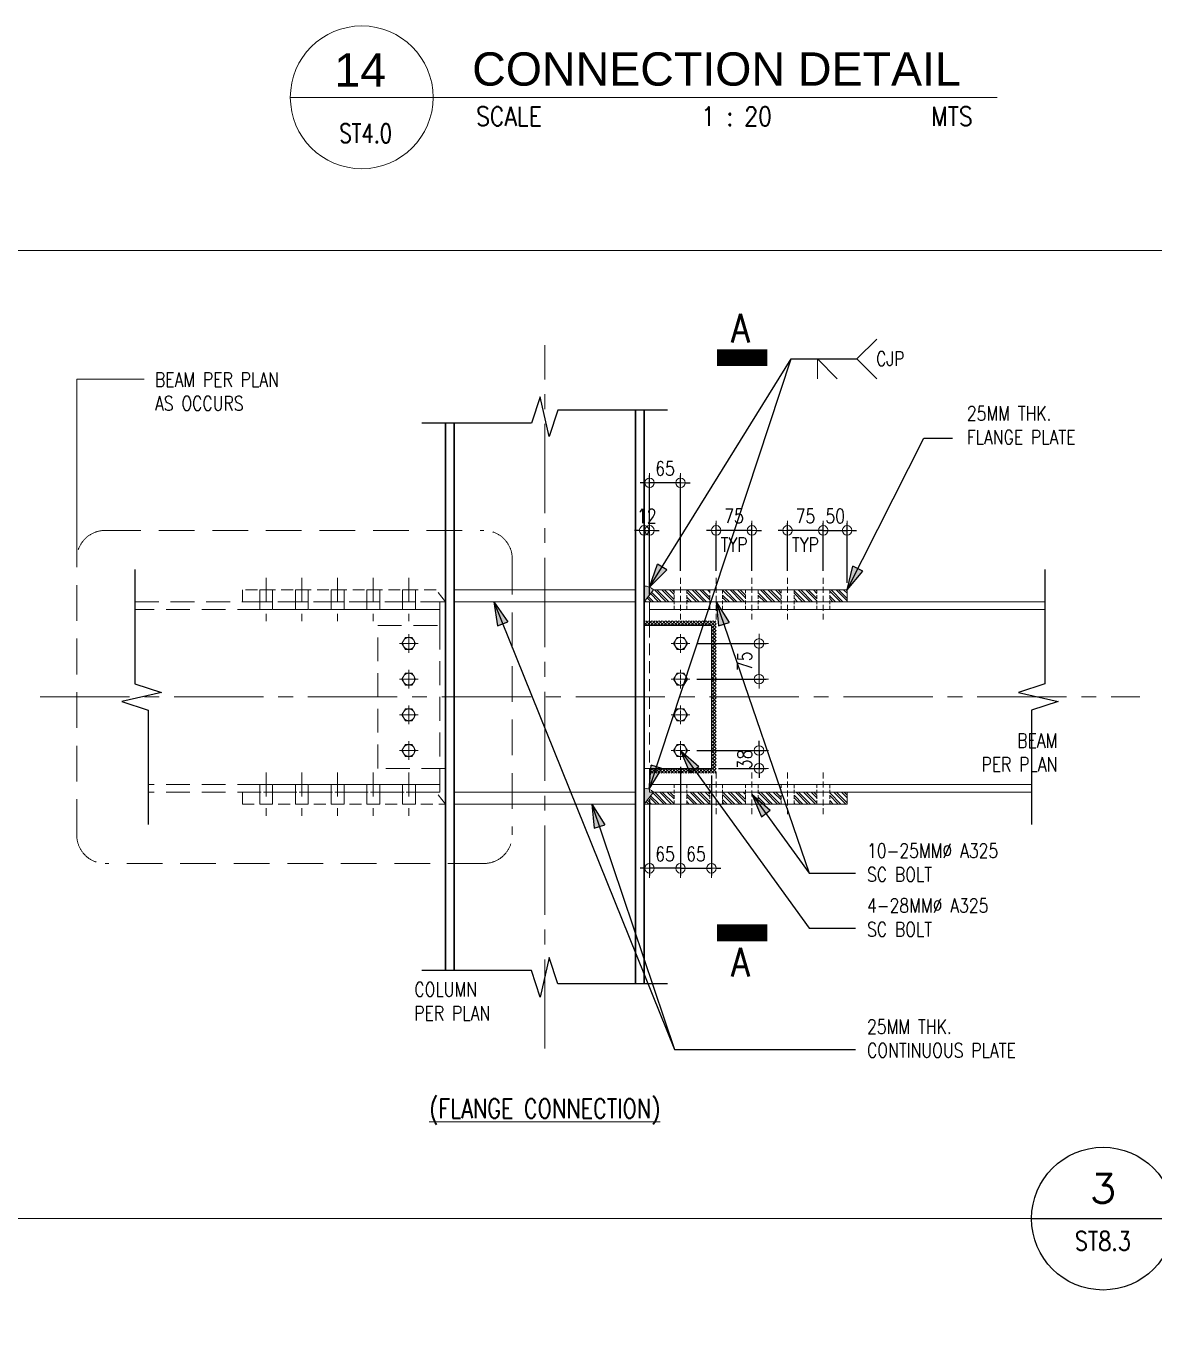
# Model space of a CAD drawing. Header units: millimetres. Extents: x 0 to 437400, y -7936 to 73710.
# Drawn here: x 19470 to 21840, y 7914 to 10642 of the extents above; entities that cross this region are included whole.
import ezdxf
from ezdxf.enums import TextEntityAlignment as Align

# ---------------------------------------------------------------- set-up
doc = ezdxf.new("R2010")
doc.units = ezdxf.units.MM
doc.header["$LTSCALE"] = 10
doc.header["$MEASUREMENT"] = 0
for name, pattern in [('CENTER', [50.8, 31.75, -6.35, 6.35, -6.35]), ('CENTER2', [1.125, 0.75, -0.125, 0.125, -0.125]), ('HIDDEN', [0.375, 0.25, -0.125]), ('PHANTOM2', [1.25, 0.625, -0.125, 0.125, -0.125, 0.125, -0.125])]:
    doc.linetypes.add(name, pattern=pattern)
for name, color, linetype, lineweight in [('.3 - YELLOW', 2, 'Continuous', 15), ('A_DIM', 1, 'Continuous', 5), ('BOLT HOLES', 2, 'Continuous', 5), ('DIM', 1, 'Continuous', 5), ('HATCH', 8, 'Continuous', 5), ('OUTLINE', 1, 'HIDDEN', 15), ('S-ANNO-DIMS', 1, 'Continuous', 5), ('S-Anno-Symb', 143, 'PHANTOM2', 13), ('S-Anno-Text', 52, 'Continuous', 15), ('S-ANNO-WELD', 1, 'Continuous', 9), ('S-BEAM', 5, 'Continuous', 30), ('S-BEAM-IDEN', 2, 'Continuous', 9), ('S-BRACE', 2, 'Continuous', 9), ('S-DETL-FAST', 40, 'Continuous', 9), ('S_GRID LINES', 252, 'Continuous', 5), ('S_PLATE', 2, 'Continuous', 15)]:
    doc.layers.add(name, color=color, linetype=linetype, lineweight=lineweight)
doc.layers.add('A_LINE', color=1, linetype='Continuous')
doc.layers.add('TARGET-MAIN', color=1, linetype='Continuous')
doc.layers.add('S-DETL-GRID', color=62, linetype='Continuous', lineweight=9, plot=False)
doc.styles.add('1', font='simplex.shx', dxfattribs={"width": 0.8, "height": 20})
doc.styles.add('2', font='simplex.shx', dxfattribs={"width": 0.95, "height": 40})
doc.styles.add('200', font='simplex.shx', dxfattribs={"width": 0.85, "height": 40})
doc.styles.add('ARCHITEXT', font='architxt.shx', dxfattribs={"width": 0.85})
doc.styles.add('SHEETNAME', font='simplex.shx', dxfattribs={"width": 0.75, "height": 200})
doc.styles.add('SIMPLEX', font='SIMPLEX.shx', dxfattribs={"width": 1.1})
doc.styles.add('TITLE1', font='HELV.shx', dxfattribs={"height": 500})
doc.dimstyles.new('DDIM15', dxfattribs={"dimtxt": 30, "dimasz": 10, "dimexe": 15, "dimexo": 15, "dimgap": 15, "dimtad": 1, "dimdec": 4, "dimrnd": 1, "dimdsep": 46, "dimtxsty": '1', "dimblk": 'CIR-1', "dimcen": 100, "dimclrd": 1, "dimclre": 1, "dimclrt": 3, "dimadec": 0, "dimazin": 0, "dimtfac": 1, "dimtdec": 4, "dimtix": 1, "dimtmove": 0, "dimatfit": 3, "dimfxl": 1, "dimtvp": 1, "dimtolj": 1, "dimtzin": 0, "dimarcsym": 0})
doc.dimstyles.new('ESCA_ARW$7', dxfattribs={"dimtxt": 200, "dimasz": 1, "dimexe": 100, "dimexo": 100, "dimgap": 100, "dimtad": 1, "dimdec": 0, "dimrnd": 1, "dimdsep": 46, "dimtxsty": '1', "dimblk1": 'dim_arw', "dimblk2": 'dim_arw', "dimsah": 1, "dimcen": 50, "dimclrd": 1, "dimclre": 256, "dimclrt": 52, "dimadec": 0, "dimazin": 0, "dimtfac": 1, "dimtofl": 0, "dimtmove": 0, "dimatfit": 3, "dimldrblk": 'dim_arw', "dimfxl": 1, "dimtolj": 1, "dimtzin": 0, "dimarcsym": 0})
pattern_1 = [(135, (-63720.72, -9748.699), (-7.9549513, -7.9549513), []), (135, (-63720.72, -9743.395), (-7.9549513, -7.9549513), [])]

# ---------------------------------------------------------------- blocks, each defined once
blk = doc.blocks.new('CIR-1')
at = {"layer": 'A_DIM'}
for p, q in [((-2, 0), (2, 0)), ((0, -2), (0, 2))]:
    blk.add_line(p, q, dxfattribs=at)
at = {"layer": 'A_DIM', "color": 2}
blk.add_circle((0, 0), 1, dxfattribs=at)
blk = doc.blocks.new('*D248')
at = {"layer": 'Defpoints', "color": 0, "transparency": 16777216}
for p in [(20845.1, 9100.2), (20780.1, 9032.1), (20780.1, 8872.1)]:
    blk.add_point(p, dxfattribs=at)
at = {"layer": 'S-ANNO-DIMS', "color": 1, "lineweight": -2, "transparency": 16777216}
for p, q in [((20845.1, 9085.2), (20845.1, 8857.1)), ((20780.1, 9017.1), (20780.1, 8857.1)), ((20770.1, 8872.1), (20760.1, 8872.1)), ((20845.1, 8872.1), (20780.1, 8872.1)), ((20855.1, 8872.1), (20865.1, 8872.1))]:
    blk.add_line(p, q, dxfattribs=at)
at = {"layer": 'S-ANNO-DIMS', "color": 1, "lineweight": -2, "transparency": 16777216, "xscale": 10, "yscale": 10, "zscale": 10}
blk.add_blockref('CIR-1', (20780.1, 8872.1), dxfattribs=at)
at = {"layer": 'S-ANNO-DIMS', "color": 1, "lineweight": -2, "transparency": 16777216, "xscale": 10, "yscale": 10, "zscale": 10, "rotation": 180}
blk.add_blockref('CIR-1', (20845.1, 8872.1), dxfattribs=at)
at = {"layer": 'S-ANNO-DIMS', "color": 3, "transparency": 16777216, "insert": (20812.6, 8902.1), "char_height": 30, "attachment_point": 5, "style": '1'}
blk.add_mtext('\\A1;65', dxfattribs=at)
blk = doc.blocks.new('*D249')
at = {"layer": 'Defpoints', "color": 0, "transparency": 16777216}
for p in [(20845.1, 9100.2), (20910.1, 9082.1), (20910.1, 8872.1)]:
    blk.add_point(p, dxfattribs=at)
at = {"layer": 'S-ANNO-DIMS', "color": 1, "lineweight": -2, "transparency": 16777216}
for p, q in [((20845.1, 9085.2), (20845.1, 8857.1)), ((20910.1, 9067.1), (20910.1, 8857.1)), ((20835.1, 8872.1), (20825.1, 8872.1)), ((20845.1, 8872.1), (20910.1, 8872.1)), ((20920.1, 8872.1), (20930.1, 8872.1))]:
    blk.add_line(p, q, dxfattribs=at)
at = {"layer": 'S-ANNO-DIMS', "color": 1, "lineweight": -2, "transparency": 16777216, "xscale": 10, "yscale": 10, "zscale": 10}
blk.add_blockref('CIR-1', (20845.1, 8872.1), dxfattribs=at)
at = {"layer": 'S-ANNO-DIMS', "color": 1, "lineweight": -2, "transparency": 16777216, "xscale": 10, "yscale": 10, "zscale": 10, "rotation": 180}
blk.add_blockref('CIR-1', (20910.1, 8872.1), dxfattribs=at)
at = {"layer": 'S-ANNO-DIMS', "color": 3, "transparency": 16777216, "insert": (20877.6, 8902.1), "char_height": 30, "attachment_point": 5, "style": '1'}
blk.add_mtext('\\A1;65', dxfattribs=at)
blk = doc.blocks.new('HBOLTP')
at = {"color": 0, "linetype": 'ByBlock'}
blk.add_lwpolyline([(-0.25, 0.433), (-0.5, 0), (-0.25, -0.433), (0.25, -0.433), (0.5, 0), (0.25, 0.433)], close=True, dxfattribs=at)
blk.add_circle((0, 0), 0.433, dxfattribs=at)
blk = doc.blocks.new('*D250')
at = {"layer": 'Defpoints', "color": 0, "transparency": 16777216}
for p in [(20864.5, 9119.6), (20910.1, 9082.1), (21010.1, 9082.1)]:
    blk.add_point(p, dxfattribs=at)
at = {"layer": 'S-ANNO-DIMS', "color": 1, "lineweight": -2, "transparency": 16777216}
for p, q in [((21010.1, 9129.6), (21010.1, 9139.6)), ((20879.5, 9119.6), (21025.1, 9119.6)), ((21010.1, 9119.6), (21010.1, 9082.1)), ((20925.1, 9082.1), (21025.1, 9082.1)), ((21010.1, 9072.1), (21010.1, 9062.1))]:
    blk.add_line(p, q, dxfattribs=at)
at = {"layer": 'S-ANNO-DIMS', "color": 1, "lineweight": -2, "transparency": 16777216, "xscale": 10, "yscale": 10, "zscale": 10}
for p, rotation in [((21010.1, 9119.6), 270), ((21010.1, 9082.1), 90)]:
    blk.add_blockref('CIR-1', p, dxfattribs=dict(at, rotation=rotation))
at = {"layer": 'S-ANNO-DIMS', "color": 3, "transparency": 16777216, "insert": (20980.1, 9100.8), "char_height": 30, "attachment_point": 5, "rotation": 90, "style": '1'}
blk.add_mtext('\\A1;38', dxfattribs=at)
blk = doc.blocks.new('*D251')
at = {"layer": 'Defpoints', "color": 0, "transparency": 16777216}
for p in [(20864.5, 9344.6), (21010.1, 9344.6), (20864.5, 9269.6)]:
    blk.add_point(p, dxfattribs=at)
at = {"layer": 'S-ANNO-DIMS', "color": 1, "lineweight": -2, "transparency": 16777216}
for p, q in [((20879.5, 9344.6), (21025.1, 9344.6)), ((21010.1, 9279.6), (21010.1, 9334.6)), ((20879.5, 9269.6), (21025.1, 9269.6))]:
    blk.add_line(p, q, dxfattribs=at)
at = {"layer": 'S-ANNO-DIMS', "color": 1, "lineweight": -2, "transparency": 16777216, "xscale": 10, "yscale": 10, "zscale": 10}
for p, rotation in [((21010.1, 9344.6), 90), ((21010.1, 9269.6), 270)]:
    blk.add_blockref('CIR-1', p, dxfattribs=dict(at, rotation=rotation))
at = {"layer": 'S-ANNO-DIMS', "color": 3, "transparency": 16777216, "insert": (20980.1, 9307.1), "char_height": 30, "attachment_point": 5, "rotation": 90, "style": '1'}
blk.add_mtext('\\A1;75', dxfattribs=at)
blk = doc.blocks.new('*D252')
at = {"layer": 'Defpoints', "color": 0, "transparency": 16777216}
for p in [(20780.1, 9682.1), (20845.1, 9482.1), (20780.1, 9432.1)]:
    blk.add_point(p, dxfattribs=at)
at = {"layer": 'S-BEAM-IDEN', "color": 1, "lineweight": -2, "transparency": 16777216}
for p, q in [((20780.1, 9447.1), (20780.1, 9697.1)), ((20845.1, 9497.1), (20845.1, 9697.1)), ((20770.1, 9682.1), (20760.1, 9682.1)), ((20845.1, 9682.1), (20780.1, 9682.1)), ((20855.1, 9682.1), (20865.1, 9682.1))]:
    blk.add_line(p, q, dxfattribs=at)
at = {"layer": 'S-BEAM-IDEN', "color": 1, "lineweight": -2, "transparency": 16777216, "xscale": 10, "yscale": 10, "zscale": 10}
blk.add_blockref('CIR-1', (20780.1, 9682.1), dxfattribs=at)
at = {"layer": 'S-BEAM-IDEN', "color": 1, "lineweight": -2, "transparency": 16777216, "xscale": 10, "yscale": 10, "zscale": 10, "rotation": 180}
blk.add_blockref('CIR-1', (20845.1, 9682.1), dxfattribs=at)
at = {"layer": 'S-BEAM-IDEN', "color": 3, "transparency": 16777216, "insert": (20812.6, 9712.1), "char_height": 30, "attachment_point": 5, "style": '1'}
blk.add_mtext('\\A1;65', dxfattribs=at)
blk = doc.blocks.new('dim_arw')
h = blk.add_hatch(color=256)
h.paths.add_polyline_path([(-126, 29), (0, 0), (-126, -29, -0.115681), (-133, 0, -0.115681)])
h.paths.add_polyline_path([(-249, 58), (-126, 29, 0.115681), (-133, 0, 0.115681), (-126, -29), (-249, -58)])
for p, q in [((0, 0), (-249, 58)), ((-249, 58), (-249, -58)), ((0, 0), (-249, -58))]:
    blk.add_line(p, q)
blk = doc.blocks.new('*D253')
at = {"layer": 'Defpoints', "color": 0, "transparency": 16777216}
for p in [(20780.1, 9582.1), (20768.6, 9432.3), (20780.1, 9432.1)]:
    blk.add_point(p, dxfattribs=at)
at = {"layer": 'S-ANNO-DIMS', "color": 1, "lineweight": -2, "transparency": 16777216}
for p, q in [((20758.6, 9582.1), (20748.6, 9582.1)), ((20768.6, 9447.3), (20768.6, 9597.1)), ((20768.6, 9582.1), (20780.1, 9582.1)), ((20780.1, 9447.1), (20780.1, 9597.1)), ((20790.1, 9582.1), (20800.1, 9582.1))]:
    blk.add_line(p, q, dxfattribs=at)
at = {"layer": 'S-ANNO-DIMS', "color": 1, "lineweight": -2, "transparency": 16777216, "xscale": 10, "yscale": 10, "zscale": 10}
blk.add_blockref('CIR-1', (20768.6, 9582.1), dxfattribs=at)
at = {"layer": 'S-ANNO-DIMS', "color": 1, "lineweight": -2, "transparency": 16777216, "xscale": 10, "yscale": 10, "zscale": 10, "rotation": 180}
blk.add_blockref('CIR-1', (20780.1, 9582.1), dxfattribs=at)
at = {"layer": 'S-ANNO-DIMS', "color": 3, "transparency": 16777216, "insert": (20774.3, 9612.1), "char_height": 30, "attachment_point": 5, "style": '1'}
blk.add_mtext('\\A1;12', dxfattribs=at)
blk = doc.blocks.new('*D254')
at = {"layer": 'Defpoints', "color": 0, "transparency": 16777216}
for p in [(20920.1, 9582.1), (20920.1, 9482.1), (20995.1, 9482.1)]:
    blk.add_point(p, dxfattribs=at)
at = {"layer": 'S-ANNO-DIMS', "color": 1, "lineweight": -2, "transparency": 16777216}
for p, q in [((20910.1, 9582.1), (20900.1, 9582.1)), ((20920.1, 9497.1), (20920.1, 9597.1)), ((20995.1, 9582.1), (20920.1, 9582.1)), ((20995.1, 9497.1), (20995.1, 9597.1)), ((21005.1, 9582.1), (21015.1, 9582.1))]:
    blk.add_line(p, q, dxfattribs=at)
at = {"layer": 'S-ANNO-DIMS', "color": 1, "lineweight": -2, "transparency": 16777216, "xscale": 10, "yscale": 10, "zscale": 10}
blk.add_blockref('CIR-1', (20920.1, 9582.1), dxfattribs=at)
at = {"layer": 'S-ANNO-DIMS', "color": 1, "lineweight": -2, "transparency": 16777216, "xscale": 10, "yscale": 10, "zscale": 10, "rotation": 180}
blk.add_blockref('CIR-1', (20995.1, 9582.1), dxfattribs=at)
at = {"layer": 'S-ANNO-DIMS', "color": 3, "transparency": 16777216, "char_height": 30, "attachment_point": 5, "style": '1'}
for s, insert in [('\\A1;75', (20957.6, 9612.1)), ('\\A1;TYP', (20957.6, 9552.1))]:
    blk.add_mtext(s, dxfattribs=dict(at, insert=insert))
blk = doc.blocks.new('*D255')
at = {"layer": 'Defpoints', "color": 0, "transparency": 16777216}
for p in [(21195.1, 9582.1), (21145.1, 9482.1), (21195.1, 9457.1)]:
    blk.add_point(p, dxfattribs=at)
at = {"layer": 'S-ANNO-DIMS', "color": 1, "lineweight": -2, "transparency": 16777216}
for p, q in [((21135.1, 9582.1), (21125.1, 9582.1)), ((21145.1, 9497.1), (21145.1, 9597.1)), ((21145.1, 9582.1), (21195.1, 9582.1)), ((21195.1, 9472.1), (21195.1, 9597.1)), ((21205.1, 9582.1), (21215.1, 9582.1))]:
    blk.add_line(p, q, dxfattribs=at)
at = {"layer": 'S-ANNO-DIMS', "color": 1, "lineweight": -2, "transparency": 16777216, "xscale": 10, "yscale": 10, "zscale": 10}
blk.add_blockref('CIR-1', (21145.1, 9582.1), dxfattribs=at)
at = {"layer": 'S-ANNO-DIMS', "color": 1, "lineweight": -2, "transparency": 16777216, "xscale": 10, "yscale": 10, "zscale": 10, "rotation": 180}
blk.add_blockref('CIR-1', (21195.1, 9582.1), dxfattribs=at)
at = {"layer": 'S-ANNO-DIMS', "color": 3, "transparency": 16777216, "insert": (21170.1, 9612.1), "char_height": 30, "attachment_point": 5, "style": '1'}
blk.add_mtext('\\A1;50', dxfattribs=at)
blk = doc.blocks.new('TARGET-DWGLABEL')
at = {"layer": 'TARGET-MAIN'}
blk.add_line((-7.5, 0), (7.5, 0), dxfattribs=at)
blk.add_circle((0, 0), 7.5, dxfattribs=at)
at = {"layer": 'TARGET-MAIN', "color": 2, "style": 'ARCHITEXT', "width": 0.85}
blk.add_text('SCALE', height=2, dxfattribs=at).set_placement((9.66, -2.36), align=Align.MIDDLE_LEFT)
at = {"layer": 'TARGET-MAIN', "color": 6, "style": 'ARCHITEXT', "width": 0.85}
blk.add_attdef('DRAWING_TITLE', text='', height=5, dxfattribs=at).set_placement((9.08, 4.41), align=Align.MIDDLE_LEFT)
at = {"layer": 'TARGET-MAIN', "color": 4, "style": 'ARCHITEXT', "width": 0.85}
blk.add_attdef('DWG_NO.', text='', height=3, dxfattribs=at).set_placement((0, 3.17), align=Align.MIDDLE_CENTER)
at = {"layer": 'TARGET-MAIN', "color": 3, "style": 'ARCHITEXT', "width": 0.85}
blk.add_attdef('SHT_NO.', text='', height=2, dxfattribs=at).set_placement((-0.02, -2.36), align=Align.MIDDLE_CENTER)
at = {"layer": 'TARGET-MAIN', "color": 2, "style": 'ARCHITEXT', "width": 0.85}
blk.add_attdef('SCALE', text='', height=2, dxfattribs=at).set_placement((69.6, -2.36), align=Align.MIDDLE_RIGHT)
blk = doc.blocks.new('*D282')
at = {"layer": 'Defpoints', "color": 0, "transparency": 16777216}
for p in [(21070.1, 9582.1), (21070.1, 9482.1), (21145.1, 9482.1)]:
    blk.add_point(p, dxfattribs=at)
at = {"layer": 'S-ANNO-DIMS', "color": 1, "lineweight": -2, "transparency": 16777216}
for p, q in [((21060.1, 9582.1), (21050.1, 9582.1)), ((21070.1, 9497.1), (21070.1, 9597.1)), ((21145.1, 9582.1), (21070.1, 9582.1)), ((21145.1, 9497.1), (21145.1, 9597.1)), ((21155.1, 9582.1), (21165.1, 9582.1))]:
    blk.add_line(p, q, dxfattribs=at)
at = {"layer": 'S-ANNO-DIMS', "color": 1, "lineweight": -2, "transparency": 16777216, "xscale": 10, "yscale": 10, "zscale": 10}
blk.add_blockref('CIR-1', (21070.1, 9582.1), dxfattribs=at)
at = {"layer": 'S-ANNO-DIMS', "color": 1, "lineweight": -2, "transparency": 16777216, "xscale": 10, "yscale": 10, "zscale": 10, "rotation": 180}
blk.add_blockref('CIR-1', (21145.1, 9582.1), dxfattribs=at)
at = {"layer": 'S-ANNO-DIMS', "color": 3, "transparency": 16777216, "char_height": 30, "attachment_point": 5, "style": '1'}
for s, insert in [('\\A1;75', (21107.6, 9612.1)), ('\\A1;TYP', (21107.6, 9552.1))]:
    blk.add_mtext(s, dxfattribs=dict(at, insert=insert))

msp = doc.modelspace()

# ---------------------------------------------------------------- hatches: boundary and pattern name
at = {"layer": 'HATCH'}
h = msp.add_hatch(color=251, dxfattribs=at)
h.paths.add_polyline_path([(20788.35041, 9457.08525, 0.1974193864), (20768.57895, 9465.20839), (20768.57895, 9432.08525)])
h.paths.add_polyline_path([(20768.57895, 9007.08525), (20788.35041, 9032.08525), (20780.11211, 9032.08525), (20780.11211, 9037.73475, 0.1060344077), (20768.57895, 9040.20839)])
at = {"layer": 'HATCH', "linetype": 'HIDDEN', "ltscale": 20}
h = msp.add_hatch(dxfattribs=at)
h.set_pattern_fill('ANSI32', color=251, scale=30, angle=90, style=0)
h.set_pattern_definition(pattern_1)
h.paths.add_polyline_path([(20831.61211, 9457.08525), (20788.35041, 9457.08525), (20768.57895, 9432.08525), (20831.61211, 9432.08525)])
h.paths.add_polyline_path([(20906.61211, 9457.08525), (20858.61211, 9457.08525), (20858.61211, 9432.08525), (20906.61211, 9432.08525)])
h.paths.add_polyline_path([(20981.61211, 9457.08525), (20933.61211, 9457.08525), (20933.61211, 9432.08525), (20981.61211, 9432.08525)])
h.paths.add_polyline_path([(21027.77041, 9457.08525), (21008.61211, 9457.08525), (21008.61211, 9432.08525), (21027.77041, 9432.08525)])
h.paths.add_polyline_path([(21056.61211, 9432.08525), (21056.61211, 9457.08525), (21027.77041, 9457.08525), (21027.77041, 9432.08525)])
h.paths.add_polyline_path([(21131.61211, 9432.08525), (21131.61211, 9457.08525), (21083.61211, 9457.08525), (21083.61211, 9432.08525)])
h.paths.add_polyline_path([(21158.61211, 9457.08525), (21158.61211, 9432.08525), (21195.11211, 9432.08525), (21195.11211, 9457.08525)])
at = {"layer": 'HATCH'}
h = msp.add_hatch(dxfattribs=at)
h.set_pattern_fill('ANSI37', color=256, scale=40, style=0)
h.set_pattern_definition([(45, (-63720.7197, -9748.6987), (-3.5355339, 3.5355339), []), (135, (-63720.7197, -9748.6987), (-3.5355339, -3.5355339), [])])
h.paths.add_polyline_path([(20920.11211, 9232.08525), (20910.11211, 9232.08525), (20910.11211, 9082.08525), (20780.11211, 9082.08525), (20780.11211, 9072.08525), (20920.11211, 9072.08525), (20920.11211, 9073.08525)])
h.paths.add_polyline_path([(20920.11211, 9392.08525), (20768.57895, 9392.08525), (20768.57895, 9382.08525), (20910.11211, 9382.08525), (20910.11211, 9232.08525), (20920.11211, 9232.08525)])
at = {"layer": 'HATCH', "linetype": 'HIDDEN', "ltscale": 20}
h = msp.add_hatch(dxfattribs=at)
h.set_pattern_fill('ANSI32', color=251, scale=30, angle=90, style=0)
h.set_pattern_definition(pattern_1)
h.paths.add_polyline_path([(20788.35041, 9032.08525), (20768.57895, 9007.08525), (20831.61211, 9007.08525), (20831.61211, 9032.08525)])
h.paths.add_polyline_path([(20858.61211, 9032.08525), (20858.61211, 9007.08525), (20906.61211, 9007.08525), (20906.61211, 9032.08525)])
h.paths.add_polyline_path([(20933.61211, 9032.08525), (20933.61211, 9007.08525), (20981.61211, 9007.08525), (20981.61211, 9032.08525)])
h.paths.add_polyline_path([(21008.61211, 9007.08525), (21027.77041, 9007.08525), (21027.77041, 9032.08525), (21008.61211, 9032.08525)])
h.paths.add_polyline_path([(21158.61211, 9032.08525), (21158.61211, 9007.08525), (21195.11211, 9007.08525), (21195.11211, 9032.08525)])
h.paths.add_polyline_path([(21056.61211, 9007.08525), (21056.61211, 9032.08525), (21027.77041, 9032.08525), (21027.77041, 9007.08525)])
h.paths.add_polyline_path([(21083.61211, 9032.08525), (21083.61211, 9007.08525), (21131.61211, 9007.08525), (21131.61211, 9032.08525)])

# ---------------------------------------------------------------- linework, layer by layer
at = {"layer": '.3 - YELLOW', "color": 251, "linetype": 'HIDDEN', "ltscale": 20}
for p, q in [((20274.25695, 9364.01901), (20274.25695, 9325.1515)), ((20254.82319, 9344.58525), (20293.6907, 9344.58525)), ((20274.25695, 9289.01901), (20274.25695, 9250.1515)), ((20254.82319, 9269.58525), (20293.6907, 9269.58525)), ((20254.82319, 9194.58525), (20293.6907, 9194.58525)), ((20274.25695, 9214.01901), (20274.25695, 9175.1515)), ((20274.25695, 9139.01901), (20274.25695, 9100.1515)), ((20254.82319, 9119.58525), (20293.6907, 9119.58525))]:
    msp.add_line(p, q, dxfattribs=at)
msp.add_lwpolyline([(20209.25695, 9382.08525), (20351.25695, 9382.08525), (20351.25695, 9082.08525), (20209.25695, 9082.08525)], close=True, dxfattribs=at)
at = {"layer": '.3 - YELLOW'}
msp.add_lwpolyline([(20768.57895, 9382.08525), (20910.11211, 9382.08525), (20910.11211, 9082.08525), (20768.57895, 9082.08525)], close=True, dxfattribs=at)
at = {"color": 1}
for points in [[(20817.94395, 9834.87937), (20587.71206, 9834.87937), (20569.40002, 9779.29113), (20550.43588, 9862.67349), (20532.12383, 9807.08525), (20301.89195, 9807.08525)], [(21610.67328, 9500.24625), (21610.67328, 9259.87937), (21555.08505, 9241.56732), (21638.4674, 9222.60318), (21582.87916, 9204.29113), (21582.87916, 8963.92425)], [(20817.94395, 8629.29113), (20587.71206, 8629.29113), (20569.40002, 8684.87937), (20550.43588, 8601.49702), (20532.12383, 8657.08525), (20301.89195, 8657.08525)]]:
    msp.add_lwpolyline(points, dxfattribs=at)
at = {"color": 251, "linetype": 'Continuous', "ltscale": 20}
msp.add_lwpolyline([(19698.85989, 9500.24625), (19698.85989, 9259.87937), (19754.44812, 9241.56732), (19671.06577, 9222.60318), (19726.654, 9204.29113), (19726.654, 8963.92425)], dxfattribs=at)
at = {"layer": 'A_LINE', "color": 1, "lineweight": 13}
msp.add_line((21582.81902, 8135.99999), (23277.09893, 8135.99999), dxfattribs=at)
at = {"layer": 'BOLT HOLES', "color": 251, "linetype": 'HIDDEN', "ltscale": 20}
for points in [[(19961.22378, 9416.08525), (19988.22378, 9416.08525), (19988.22378, 9457.08525), (19961.22378, 9457.08525)], [(20036.22378, 9416.08525), (20063.22378, 9416.08525), (20063.22378, 9457.08525), (20036.22378, 9457.08525)], [(20111.22378, 9416.08525), (20138.22378, 9416.08525), (20138.22378, 9457.08525), (20111.22378, 9457.08525)], [(20186.22378, 9416.08525), (20213.22378, 9416.08525), (20213.22378, 9457.08525), (20186.22378, 9457.08525)], [(20261.22378, 9416.08525), (20288.22378, 9416.08525), (20288.22378, 9457.08525), (20261.22378, 9457.08525)], [(19961.22378, 9007.08525), (19988.22378, 9007.08525), (19988.22378, 9048.08525), (19961.22378, 9048.08525)], [(20036.22378, 9007.08525), (20063.22378, 9007.08525), (20063.22378, 9048.08525), (20036.22378, 9048.08525)], [(20111.22378, 9007.08525), (20138.22378, 9007.08525), (20138.22378, 9048.08525), (20111.22378, 9048.08525)], [(20186.22378, 9007.08525), (20213.22378, 9007.08525), (20213.22378, 9048.08525), (20186.22378, 9048.08525)], [(20261.22378, 9007.08525), (20288.22378, 9007.08525), (20288.22378, 9048.08525), (20261.22378, 9048.08525)]]:
    msp.add_lwpolyline(points, close=True, dxfattribs=at)
at = {"layer": 'BOLT HOLES', "linetype": 'HIDDEN', "ltscale": 3}
for points in [[(20858.61211, 9416.08525), (20831.61211, 9416.08525), (20831.61211, 9457.08525), (20858.61211, 9457.08525)], [(20933.61211, 9416.08525), (20906.61211, 9416.08525), (20906.61211, 9457.08525), (20933.61211, 9457.08525)], [(21008.61211, 9416.08525), (20981.61211, 9416.08525), (20981.61211, 9457.08525), (21008.61211, 9457.08525)], [(21083.61211, 9416.08525), (21056.61211, 9416.08525), (21056.61211, 9457.08525), (21083.61211, 9457.08525)], [(21158.61211, 9416.08525), (21131.61211, 9416.08525), (21131.61211, 9457.08525), (21158.61211, 9457.08525)], [(20858.61211, 9007.08525), (20831.61211, 9007.08525), (20831.61211, 9048.08525), (20858.61211, 9048.08525)], [(20933.61211, 9007.08525), (20906.61211, 9007.08525), (20906.61211, 9048.08525), (20933.61211, 9048.08525)], [(21008.61211, 9007.08525), (20981.61211, 9007.08525), (20981.61211, 9048.08525), (21008.61211, 9048.08525)], [(21083.61211, 9007.08525), (21056.61211, 9007.08525), (21056.61211, 9048.08525), (21083.61211, 9048.08525)], [(21158.61211, 9007.08525), (21131.61211, 9007.08525), (21131.61211, 9048.08525), (21158.61211, 9048.08525)]]:
    msp.add_lwpolyline(points, close=True, dxfattribs=at)
at = {"layer": 'HATCH'}
for centre in [(20768.57895, 9437.08525), (20768.57895, 9012.08525)]:
    msp.add_arc(centre, 28.12313, 45.32923694, 90, dxfattribs=at)
at = {"layer": 'OUTLINE', "linetype": 'HIDDEN', "ltscale": 10}
msp.add_line((20780.11211, 9382.08525), (20780.11211, 9082.08525), dxfattribs=at)
at = {"layer": 'S-ANNO-DIMS', "linetype": 'CENTER2'}
for p, q in [((20845.11211, 9364.01901), (20845.11211, 9325.1515)), ((20864.54587, 9344.58525), (20825.67836, 9344.58525)), ((20845.11211, 9289.01901), (20845.11211, 9250.1515)), ((20864.54587, 9269.58525), (20825.67836, 9269.58525)), ((20864.54587, 9194.58525), (20825.67836, 9194.58525)), ((20845.11211, 9214.01901), (20845.11211, 9175.1515)), ((20845.11211, 9139.01901), (20845.11211, 9100.1515)), ((20864.54587, 9119.58525), (20825.67836, 9119.58525))]:
    msp.add_line(p, q, dxfattribs=at)
at = {"layer": 'S-Anno-Symb', "linetype": 'CENTER', "ltscale": 0.5}
msp.add_lwpolyline([(21027.77041, 9945.07266, 0, 0, 0), (21027.77041, 8736.58885, 35.29306, 35.29306, 0), (20921.89123, 8736.58885, 0, 0, 0)], format="xyseb", dxfattribs=at)
at = {"layer": 'S-Anno-Symb', "linetype": 'CENTER'}
msp.add_lwpolyline([(21027.77041, 9945.07266, 35.29306, 35.29306, 0), (20921.89123, 9945.07266, 0, 0, 0)], format="xyseb", dxfattribs=at)
at = {"layer": 'S-Anno-Symb', "color": 1, "linetype": 'HIDDEN', "ltscale": 30}
msp.add_lwpolyline([(19636.654, 9582.08525), (20431.66134, 9582.08525, -0.4142135624), (20491.66134, 9522.08525), (20491.66134, 8942.08525, -0.4142135624), (20431.66134, 8882.08525), (19636.654, 8882.08525, -0.4142135624), (19576.654, 8942.08525), (19576.654, 9522.08525, -0.4142135624)], format="xyb", close=True, dxfattribs=at)
at = {"layer": 'S-Anno-Text', "color": 1}
msp.add_line((20025.40399, 10491.97768), (21510.62921, 10491.97768), dxfattribs=at)
msp.add_circle((20175.40399, 10491.97768), 150, dxfattribs=at)
at = {"layer": 'S-ANNO-WELD'}
for points in [[(21257.30788, 9983.85854), (21215.77209, 9942.32275), (21257.30788, 9900.78697)], [(21132.70052, 9900.78697), (21132.70052, 9942.32275), (21174.23631, 9900.78697)], [(19576.654, 9522.08525), (19576.654, 9899.55901), (19718.47435, 9899.55901)]]:
    msp.add_lwpolyline(points, dxfattribs=at)
at = {"layer": 'S-BEAM', "ltscale": 0.25}
for p, q in [((20750.41795, 8629.29113), (20750.41795, 9834.87937)), ((20369.41795, 8657.08525), (20369.41795, 9807.08525))]:
    msp.add_line(p, q, dxfattribs=at)
for points in [[(20768.57895, 8629.29113), (20768.57895, 9834.87937)], [(20351.25695, 9807.08525), (20351.25695, 8657.08525)]]:
    msp.add_lwpolyline(points, dxfattribs=at)
at = {"layer": 'S-BEAM-IDEN', "color": 251, "linetype": 'HIDDEN', "ltscale": 20}
for p, q in [((20339.25695, 9416.08525), (19698.85989, 9416.08525)), ((20339.25695, 9382.08525), (20339.25695, 9082.08525)), ((20339.25695, 9048.08525), (19726.654, 9048.08525))]:
    msp.add_line(p, q, dxfattribs=at)
at = {"layer": 'S-BEAM-IDEN', "ltscale": 0.25}
for p, q in [((20780.11211, 9416.08525), (21610.67328, 9416.08525)), ((20780.11211, 9048.08525), (21582.87916, 9048.08525))]:
    msp.add_line(p, q, dxfattribs=at)
at = {"layer": 'S-BEAM-IDEN', "color": 251, "linetype": 'HIDDEN', "ltscale": 20}
for points in [[(19698.85989, 9432.08525), (20339.25695, 9432.08525), (20339.25695, 9382.08525)], [(20339.25695, 9082.08525), (20339.25695, 9032.08525), (19726.654, 9032.08525)]]:
    msp.add_lwpolyline(points, dxfattribs=at)
at = {"layer": 'S-BEAM-IDEN', "ltscale": 0.25}
for points in [[(21610.67328, 9432.08525), (20780.11211, 9432.08525), (20780.11211, 9382.08525)], [(20780.11211, 9082.08525), (20780.11211, 9032.08525), (21582.87916, 9032.08525)]]:
    msp.add_lwpolyline(points, dxfattribs=at)
at = {"layer": 'S-BRACE', "color": 252, "linetype": 'CENTER2', "ltscale": 25}
for p, q in [((20559.91795, 8493.18819), (20559.91795, 9970.98231)), ((19499.96172, 9232.08525), (21810.03828, 9232.08525))]:
    msp.add_line(p, q, dxfattribs=at)
at = {"layer": 'S-DETL-GRID'}
msp.add_line((29160, 8135.99999), (14580, 8135.99999), dxfattribs=at)
msp.add_lwpolyline([(14580, 10169.99998), (29160, 10169.99998), (29160, 0), (14580, 0)], close=True, dxfattribs=at)
at = {"layer": 'S_GRID LINES', "color": 251, "linetype": 'HIDDEN', "ltscale": 20}
for p, q in [((19974.72378, 9482.08525), (19974.72378, 9391.08525)), ((20049.72378, 9482.08525), (20049.72378, 9391.08525)), ((20124.72378, 9482.08525), (20124.72378, 9391.08525)), ((20199.72378, 9482.08525), (20199.72378, 9391.08525)), ((20274.72378, 9482.08525), (20274.72378, 9391.08525)), ((19974.72378, 9073.08525), (19974.72378, 8982.08525)), ((20049.72378, 9073.08525), (20049.72378, 8982.08525)), ((20124.72378, 9073.08525), (20124.72378, 8982.08525)), ((20199.72378, 9073.08525), (20199.72378, 8982.08525)), ((20274.72378, 9073.08525), (20274.72378, 8982.08525))]:
    msp.add_line(p, q, dxfattribs=at)
at = {"layer": 'S_GRID LINES', "color": 251, "linetype": 'HIDDEN', "ltscale": 5}
for p, q in [((20845.11211, 9482.08525), (20845.11211, 9391.08525)), ((20920.11211, 9482.08525), (20920.11211, 9391.08525)), ((20995.11211, 9482.08525), (20995.11211, 9391.08525)), ((21070.11211, 9482.08525), (21070.11211, 9391.08525)), ((21145.11211, 9482.08525), (21145.11211, 9391.08525)), ((20845.11211, 9073.08525), (20845.11211, 8982.08525)), ((20920.11211, 9073.08525), (20920.11211, 8982.08525)), ((20995.11211, 9073.08525), (20995.11211, 8982.08525)), ((21070.11211, 9073.08525), (21070.11211, 8982.08525)), ((21145.11211, 9073.08525), (21145.11211, 8982.08525))]:
    msp.add_line(p, q, dxfattribs=at)
at = {"layer": 'S_PLATE', "color": 251, "linetype": 'HIDDEN', "ltscale": 10}
for points in [[(19924.72378, 9432.08525), (20351.25695, 9432.08525), (20331.48549, 9457.08525), (19924.72378, 9457.08525)], [(19924.72378, 9007.08525), (20351.25695, 9007.08525), (20331.48549, 9032.08525), (19924.72378, 9032.08525)]]:
    msp.add_lwpolyline(points, close=True, dxfattribs=at)
at = {"layer": 'S_PLATE', "color": 3, "linetype": 'Continuous', "ltscale": 20}
for points in [[(20750.41795, 9432.08525), (20369.41795, 9432.08525), (20369.41795, 9457.08525), (20750.41795, 9457.08525)], [(21195.11211, 9432.08525), (20768.57895, 9432.08525), (20788.35041, 9457.08525), (21195.11211, 9457.08525)], [(20750.41795, 9007.08525), (20369.41795, 9007.08525), (20369.41795, 9032.08525), (20750.41795, 9032.08525)], [(21195.11211, 9007.08525), (20768.57895, 9007.08525), (20788.35041, 9032.08525), (21195.11211, 9032.08525)]]:
    msp.add_lwpolyline(points, close=True, dxfattribs=at)

# ---------------------------------------------------------------- block references
at = {"layer": '.3 - YELLOW', "color": 251, "linetype": 'HIDDEN', "ltscale": 20, "xscale": -28.86751345949947, "yscale": 28.86751345949947, "zscale": 28.86751345949947}
for p in [(20274.25695, 9344.58525), (20274.25695, 9269.58525), (20274.25695, 9194.58525), (20274.25695, 9119.58525)]:
    msp.add_blockref('HBOLTP', p, dxfattribs=at)
at = {"layer": 'S-DETL-FAST', "linetype": 'ByBlock', "xscale": 28.86751345949947, "yscale": 28.86751345949947, "zscale": 28.86751345949947}
for p in [(20845.11211, 9344.58525), (20845.11211, 9269.58525), (20845.11211, 9194.58525), (20845.11211, 9119.58525)]:
    msp.add_blockref('HBOLTP', p, dxfattribs=at)
at = {"layer": 'TARGET-MAIN', "color": 1, "lineweight": 13}
ref = msp.add_blockref('TARGET-DWGLABEL', (21732.81902, 8135.99999), dxfattribs=dict(at, xscale=20, yscale=20, zscale=20))
ref.add_attrib('DWG_NO.', '3', dxfattribs={"color": 4, "height": 60, "style": 'SIMPLEX', "width": 1.1}).set_placement((21732.81902, 8199.46796), align=Align.MIDDLE_CENTER)
ref.add_attrib('SHT_NO.', 'ST8.3', dxfattribs={"color": 3, "height": 40, "style": 'SIMPLEX', "width": 0.8}).set_placement((21732.51339, 8088.89532), align=Align.MIDDLE_CENTER)
ref.add_attrib('DRAWING_TITLE', 'MOMENT CONNECTION DETAIL', dxfattribs={"color": 5, "height": 75, "style": 'SIMPLEX', "width": 0.8}).set_placement((21914.39966, 8224.13228), align=Align.MIDDLE_LEFT)
ref.add_attrib('SCALE', '1 : 15MTS', dxfattribs={"color": 2, "height": 40, "style": 'ARCHITEXT', "width": 0.85}).set_placement((23232.82367, 8088.89532), align=Align.MIDDLE_RIGHT)

# ---------------------------------------------------------------- texts
at = {"layer": 'DIM', "color": 3, "char_height": 60, "attachment_point": 5, "style": '200'}
for insert in [(20971.34852, 10007.04959), (20971.34852, 8675.03023)]:
    msp.add_mtext('\\A1;A', dxfattribs=dict(at, insert=insert))
at = {"layer": 'DIM', "color": 52, "insert": (22076.1109, 9942.65013), "char_height": 30, "width": 1640.2743111, "attachment_point": 5, "style": '1'}
msp.add_mtext('\\A1;\\pxql;CJP', dxfattribs=at)
at = {"layer": 'DIM', "color": 52, "char_height": 30, "style": '1'}
for s, insert, attachment_point in [('\\A1;\\pxql;BEAM PER PLAN\\PAS OCCURS', (19741.01967, 9873.97006), 4), ('\\A1;\\pxql;25MM THK.\\PFLANGE PLATE', (21446.72587, 9802.92815), 4), ('\\A1;\\pxqr;BEAM \\PPER PLAN', (21557.12007, 9115.39989), 5), ('\\A1;10-25MM∅ A325\\PSC BOLT', (21237.02465, 8884.13048), 4), ('\\A1;4-28MM∅ A325\\PSC BOLT', (21237.02465, 8768.9375), 4), ('\\A1;\\pxql;COLUMN \\PPER PLAN', (20365.62813, 8592.51437), 5), ('\\A1;\\pxql;25MM THK. \\PCONTINUOUS PLATE ', (21237.02465, 8514.45204), 4)]:
    msp.add_mtext(s, dxfattribs=dict(at, insert=insert, attachment_point=attachment_point))
at = {"layer": 'S-Anno-Text', "color": 5, "style": 'TITLE1'}
msp.add_text('14', height=70, dxfattribs=at).set_placement((20172.24872, 10514.63364), align=Align.CENTER)
msp.add_text('CONNECTION DETAIL', height=70, dxfattribs=at).set_placement((20407.45676, 10516.53404))
at = {"layer": 'S-Anno-Text', "style": '2', "width": 0.85}
msp.add_text('SCALE', height=40, dxfattribs=at).set_placement((20415.40399, 10431.97768))
at = {"layer": 'S-Anno-Text'}
for s, style, width, p in [('1 : 20', '2', 0.85, (20963.02877, 10431.97768)), ('ST4.0', 'SHEETNAME', 0.75, (20183.77857, 10396.39234))]:
    msp.add_text(s, height=40, dxfattribs=dict(at, style=style, width=width)).set_placement(p, align=Align.CENTER)
at = {"layer": 'S-Anno-Text', "style": '2', "width": 0.85}
msp.add_text('MTS', height=40, dxfattribs=at).set_placement((21459.12309, 10431.97768), align=Align.RIGHT)
at = {"layer": 'S-Anno-Text', "color": 4, "insert": (20559.91795, 8360.67103), "char_height": 40, "width": 1019.9969191, "attachment_point": 5, "style": '1'}
msp.add_mtext('{\\L(FLANGE CONNECTION)}', dxfattribs=at)

# ---------------------------------------------------------------- dimensions: what is measured, and where the dimension line sits
at = {"layer": 'S-ANNO-DIMS'}
for base, p1, p2, picture, middle in [((20780.11211, 9582.08525), (20768.57895, 9432.31379), (20780.11211, 9432.08525), '*D253', (20774.34553, 9612.08525)), ((21195.11211, 9582.08525), (21145.11211, 9482.08525), (21195.11211, 9457.08525), '*D255', (21170.11211, 9612.08525))]:
    dim = msp.add_linear_dim(base=base, p1=p1, p2=p2, dimstyle='DDIM15', dxfattribs=at)
    dim.commit()
    dim.dimension.update_dxf_attribs({"geometry": picture, "text_midpoint": middle})
for base, p1, p2, picture, middle in [((20920.11211, 9582.08525), (20995.11211, 9482.08525), (20920.11211, 9482.08525), '*D254', (20957.61211, 9582.08525)), ((21070.11211, 9582.08525), (21145.11211, 9482.08525), (21070.11211, 9482.08525), '*D282', (21107.61211, 9582.08525))]:
    dim = msp.add_linear_dim(base=base, p1=p1, p2=p2, angle=180, text='<>\\XTYP', dimstyle='DDIM15', dxfattribs=at)
    dim.commit()
    dim.dimension.update_dxf_attribs({"geometry": picture, "text_midpoint": middle})
for base, p1, p2, angle, picture, middle in [((21010.11211, 9344.58525), (20864.54587, 9269.58525), (20864.54587, 9344.58525), 90, '*D251', (20980.11211, 9307.08525)), ((21010.11211, 9082.08525), (20864.54587, 9119.58525), (20910.11211, 9082.08525), 270, '*D250', (20980.11211, 9100.83525)), ((20780.11211, 8872.08525), (20845.11211, 9100.1515), (20780.11211, 9032.08525), 180, '*D248', (20812.61211, 8902.08525)), ((20910.11211, 8872.08525), (20845.11211, 9100.1515), (20910.11211, 9082.08525), 180, '*D249', (20877.61211, 8902.08525))]:
    dim = msp.add_linear_dim(base=base, p1=p1, p2=p2, angle=angle, dimstyle='DDIM15', dxfattribs=at)
    dim.commit()
    dim.dimension.update_dxf_attribs({"geometry": picture, "text_midpoint": middle})
at = {"layer": 'S-BEAM-IDEN'}
dim = msp.add_linear_dim(base=(20780.11211, 9682.08525), p1=(20845.11211, 9482.08525), p2=(20780.11211, 9432.08525), angle=180, dimstyle='DDIM15', dxfattribs=at)
dim.commit()
dim.dimension.update_dxf_attribs({"geometry": '*D252', "text_midpoint": (20812.61211, 9712.08525)})

# ---------------------------------------------------------------- leaders
at = {"layer": 'S-Anno-Text'}
for points in [[(20779.26651, 9038.09845), (21077.31947, 9942.32275), (21215.77209, 9942.32275)], [(20780.11211, 9462.73475), (21077.31947, 9942.32275), (21215.77209, 9942.32275)], [(21195.11211, 9457.08525), (21356.24338, 9775.85141), (21416.76326, 9775.85141)], [(20452.67615, 9432.08525), (20832.80418, 8491.53354), (21212.93221, 8491.53354)], [(20920.11211, 9432.08525), (21115.56277, 8861.80968), (21212.93221, 8861.80968)], [(20845.11211, 9119.58525), (21115.56277, 8746.6167), (21212.93221, 8746.6167)], [(20659.11112, 9007.08525), (20832.80418, 8491.53354), (21212.93221, 8491.53354)], [(20995.11211, 9027.58525), (21115.56277, 8861.80968), (21212.93221, 8861.80968)]]:
    msp.add_leader(points, dimstyle='ESCA_ARW$7', override={"dimscale": 0.4, "dimasz": 0.5}, dxfattribs=at)

doc.saveas('drawing.dxf')
